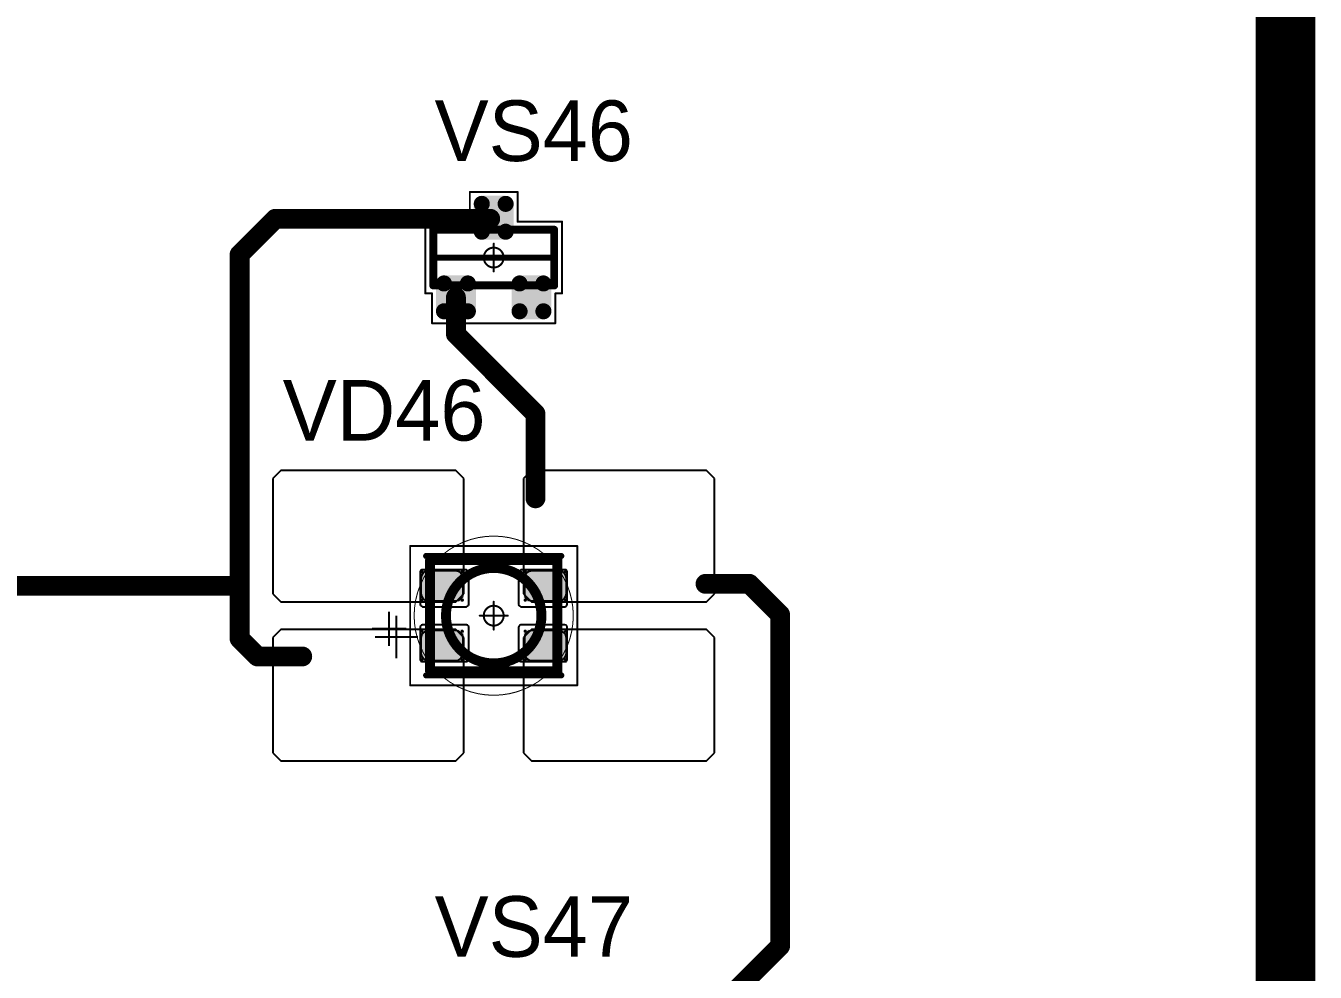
# Model space of a CAD drawing. Header units: millimetres. Extents: x 0 to 400, y 0 to 511.
# Drawn here: x 88.24 to 120.65, y 312.54 to 336.33 of the extents above; entities that cross this region are included whole.
import ezdxf

# ---------------------------------------------------------------- set-up
doc = ezdxf.new("R2010")
doc.units = ezdxf.units.MM
for name, color, linetype in [('Mechanical13', 56, 'Continuous'), ('Mechanical15', 56, 'Continuous'), ('Mechanical2', 216, 'Continuous'), ('TopLayer', 1, 'Continuous'), ('TopOverlay', 2, 'Continuous'), ('TopPaste', 8, 'Continuous'), ('TopSolder', 216, 'Continuous')]:
    doc.layers.add(name, color=color, linetype=linetype)

# ---------------------------------------------------------------- blocks, each defined once
blk = doc.blocks.new('SOT23_551')
at = {"layer": 'Mechanical13', "const_width": 0.2}
for points in [[(-0.7, 1.52), (0.7, 1.52)], [(-0.7, 1.52), (-0.7, -1.52)], [(0.7, 1.52), (0.7, -1.52)], [(-0.7, -1.52), (0.7, -1.52)]]:
    blk.add_lwpolyline(points, dxfattribs=at)
at = {"layer": 'Mechanical13', "const_width": 0.1}
for points in [[(-0.75, 1.52, 1), (-0.65, 1.52, 1)], [(-0.75, 1.52, 1), (-0.65, 1.52, 1)], [(0.65, 1.52, 1), (0.75, 1.52, 1)], [(0.65, 1.52, 1), (0.75, 1.52, 1)], [(-0.75, -1.52, 1), (-0.65, -1.52, 1)], [(-0.75, -1.52, 1), (-0.65, -1.52, 1)], [(0.65, -1.52, 1), (0.75, -1.52, 1)], [(0.65, -1.52, 1), (0.75, -1.52, 1)]]:
    blk.add_lwpolyline(points, format="xyb", close=True, dxfattribs=at)
at = {"layer": 'Mechanical15', "const_width": 0.05}
for points in [[(-0.9, 1.72), (-0.9, 1.55)], [(-0.9, 1.72), (0.9, 1.72)], [(0.9, 1.72), (0.9, 0.6)], [(-1.65, 1.55), (-1.65, -1.55)], [(-1.65, 1.55), (-0.9, 1.55)], [(0, 0.35), (0, -0.35)], [(0.9, 0.6), (1.65, 0.6)], [(1.65, 0.6), (1.65, -0.6)], [(-0.35, 0), (0.35, 0)], [(0.9, -0.6), (1.65, -0.6)], [(0.9, -0.6), (0.9, -1.72)], [(-1.65, -1.55), (-0.9, -1.55)], [(-0.9, -1.55), (-0.9, -1.72)], [(-0.9, -1.72), (0.9, -1.72)]]:
    blk.add_lwpolyline(points, dxfattribs=at)
at = {"layer": 'Mechanical15'}
for points, const_width in [([(-0.913, 1.72, 1), (-0.888, 1.72, 1)], 0.025), ([(-0.913, 1.72, 1), (-0.888, 1.72, 1)], 0.025), ([(0.888, 1.72, 1), (0.913, 1.72, 1)], 0.025), ([(0.888, 1.72, 1), (0.913, 1.72, 1)], 0.025), ([(-1.662, 1.55, 1), (-1.637, 1.55, 1)], 0.025), ([(-1.662, 1.55, 1), (-1.637, 1.55, 1)], 0.025), ([(-0.913, 1.55, 1), (-0.888, 1.55, 1)], 0.025), ([(-0.913, 1.55, 1), (-0.888, 1.55, 1)], 0.025), ([(-0.012, 0.35, 1), (0.012, 0.35, 1)], 0.025), ([(0.888, 0.6, 1), (0.913, 0.6, 1)], 0.025), ([(0.888, 0.6, 1), (0.913, 0.6, 1)], 0.025), ([(1.637, 0.6, 1), (1.662, 0.6, 1)], 0.025), ([(1.637, 0.6, 1), (1.662, 0.6, 1)], 0.025), ([(-0.362, 0, 1), (-0.337, 0, 1)], 0.025), ([(0.25, 0, 1), (-0.25, 0, 1)], 0.05), ([(-0.262, 0, 1), (-0.238, 0, 1)], 0.025), ([(0.238, 0, 1), (0.262, 0, 1)], 0.025), ([(0.337, 0, 1), (0.362, 0, 1)], 0.025), ([(-0.012, -0.35, 1), (0.012, -0.35, 1)], 0.025), ([(0.888, -0.6, 1), (0.913, -0.6, 1)], 0.025), ([(0.888, -0.6, 1), (0.913, -0.6, 1)], 0.025), ([(1.637, -0.6, 1), (1.662, -0.6, 1)], 0.025), ([(1.637, -0.6, 1), (1.662, -0.6, 1)], 0.025), ([(-1.662, -1.55, 1), (-1.637, -1.55, 1)], 0.025), ([(-1.662, -1.55, 1), (-1.637, -1.55, 1)], 0.025), ([(-0.913, -1.55, 1), (-0.888, -1.55, 1)], 0.025), ([(-0.913, -1.55, 1), (-0.888, -1.55, 1)], 0.025), ([(-0.913, -1.72, 1), (-0.888, -1.72, 1)], 0.025), ([(-0.913, -1.72, 1), (-0.888, -1.72, 1)], 0.025), ([(0.888, -1.72, 1), (0.913, -1.72, 1)], 0.025), ([(0.888, -1.72, 1), (0.913, -1.72, 1)], 0.025)]:
    blk.add_lwpolyline(points, format="xyb", close=True, dxfattribs=dict(at, const_width=const_width))
at = {"layer": 'TopLayer', "const_width": 0.1}
for points in [[(-1.4, 1.25, 1), (-1.3, 1.25, 1)], [(-0.7, 1.25, 1), (-0.6, 1.25, 1)], [(-1.4, 0.65, 1), (-1.3, 0.65, 1)], [(-0.7, 0.65, 1), (-0.6, 0.65, 1)], [(0.6, 0.3, 1), (0.7, 0.3, 1)], [(1.3, 0.3, 1), (1.4, 0.3, 1)], [(0.6, -0.3, 1), (0.7, -0.3, 1)], [(1.3, -0.3, 1), (1.4, -0.3, 1)], [(-1.4, -0.65, 1), (-1.3, -0.65, 1)], [(-0.7, -0.65, 1), (-0.6, -0.65, 1)], [(-1.4, -1.25, 1), (-1.3, -1.25, 1)], [(-0.7, -1.25, 1), (-0.6, -1.25, 1)]]:
    blk.add_lwpolyline(points, format="xyb", close=True, dxfattribs=at)
at = {"layer": 'TopLayer'}
for points in [[(-1.35, 1.35), (-1.35, 0.55), (-0.65, 1.35), (-0.65, 0.55)], [(-1.45, 1.25), (-1.45, 0.65), (-0.55, 1.25), (-0.55, 0.65)], [(0.65, 0.4), (0.65, -0.4), (1.35, 0.4), (1.35, -0.4)], [(0.55, 0.3), (0.55, -0.3), (1.45, 0.3), (1.45, -0.3)], [(-1.35, -0.55), (-1.35, -1.35), (-0.65, -0.55), (-0.65, -1.35)], [(-1.45, -0.65), (-1.45, -1.25), (-0.55, -0.65), (-0.55, -1.25)]]:
    blk.add_solid(points, dxfattribs=at)
at = {"layer": 'TopOverlay', "const_width": 0.15}
blk.add_lwpolyline([(0, 1.5), (0, -1.5)], dxfattribs=at)
at = {"layer": 'TopOverlay', "const_width": 0.075}
for points in [[(-0.038, 1.5, 1), (0.038, 1.5, 1)], [(-0.038, -1.5, 1), (0.038, -1.5, 1)]]:
    blk.add_lwpolyline(points, format="xyb", close=True, dxfattribs=at)
at = {"layer": 'TopPaste', "const_width": 0.075}
for points in [[(-1.387, 1.25, 1), (-1.313, 1.25, 1)], [(-0.687, 1.25, 1), (-0.613, 1.25, 1)], [(-1.387, 0.65, 1), (-1.313, 0.65, 1)], [(-0.687, 0.65, 1), (-0.613, 0.65, 1)], [(0.613, 0.3, 1), (0.687, 0.3, 1)], [(1.313, 0.3, 1), (1.387, 0.3, 1)], [(0.613, -0.3, 1), (0.687, -0.3, 1)], [(1.313, -0.3, 1), (1.387, -0.3, 1)], [(-1.387, -0.65, 1), (-1.313, -0.65, 1)], [(-0.687, -0.65, 1), (-0.613, -0.65, 1)], [(-1.387, -1.25, 1), (-1.313, -1.25, 1)], [(-0.687, -1.25, 1), (-0.613, -1.25, 1)]]:
    blk.add_lwpolyline(points, format="xyb", close=True, dxfattribs=at)
at = {"layer": 'TopPaste'}
for points in [[(-1.35, 1.325), (-1.35, 0.575), (-0.65, 1.325), (-0.65, 0.575)], [(-1.425, 1.25), (-1.425, 0.65), (-0.575, 1.25), (-0.575, 0.65)], [(0.65, 0.375), (0.65, -0.375), (1.35, 0.375), (1.35, -0.375)], [(0.575, 0.3), (0.575, -0.3), (1.425, 0.3), (1.425, -0.3)], [(-1.35, -0.575), (-1.35, -1.325), (-0.65, -0.575), (-0.65, -1.325)], [(-1.425, -0.65), (-1.425, -1.25), (-0.575, -0.65), (-0.575, -1.25)]]:
    blk.add_solid(points, dxfattribs=at)
at = {"layer": 'TopSolder', "const_width": 0.202}
for points in [[(-1.451, 1.25, 1), (-1.249, 1.25, 1)], [(-0.751, 1.25, 1), (-0.549, 1.25, 1)], [(-1.451, 0.65, 1), (-1.249, 0.65, 1)], [(-0.751, 0.65, 1), (-0.549, 0.65, 1)], [(0.549, 0.3, 1), (0.751, 0.3, 1)], [(1.249, 0.3, 1), (1.451, 0.3, 1)], [(0.549, -0.3, 1), (0.751, -0.3, 1)], [(1.249, -0.3, 1), (1.451, -0.3, 1)], [(-1.451, -0.65, 1), (-1.249, -0.65, 1)], [(-0.751, -0.65, 1), (-0.549, -0.65, 1)], [(-1.451, -1.25, 1), (-1.249, -1.25, 1)], [(-0.751, -1.25, 1), (-0.549, -1.25, 1)]]:
    blk.add_lwpolyline(points, format="xyb", close=True, dxfattribs=at)
at = {"layer": 'TopSolder'}
for points in [[(-1.35, 1.452), (-1.35, 0.448), (-0.65, 1.452), (-0.65, 0.448)], [(-1.552, 1.25), (-1.552, 0.65), (-0.448, 1.25), (-0.448, 0.65)], [(0.65, 0.502), (0.65, -0.502), (1.35, 0.502), (1.35, -0.502)], [(0.448, 0.3), (0.448, -0.3), (1.552, 0.3), (1.552, -0.3)], [(-1.35, -0.448), (-1.35, -1.452), (-0.65, -0.448), (-0.65, -1.452)], [(-1.552, -0.65), (-1.552, -1.25), (-0.448, -0.65), (-0.448, -1.25)]]:
    blk.add_solid(points, dxfattribs=at)
blk = doc.blocks.new('E65F_755')
at = {"layer": 'Mechanical13'}
for p, q in [((2.441, 1.071), (2.441, 0)), ((1.905, 0.536), (2.976, 0.536))]:
    blk.add_line(p, q, dxfattribs=at)
at = {"layer": 'Mechanical13', "const_width": 0.25}
for points in [[(-1.6, 1.4), (-1.6, -1.4)], [(1.6, 1.4), (-1.6, 1.4)], [(1.6, 1.4), (1.6, -1.4)], [(1.6, -1.4), (-1.6, -1.4)]]:
    blk.add_lwpolyline(points, dxfattribs=at)
at = {"layer": 'Mechanical13'}
for points, const_width in [([(-1.663, 1.4, 1), (-1.538, 1.4, 1)], 0.125), ([(-1.663, 1.4, 1), (-1.538, 1.4, 1)], 0.125), ([(1.2, 0, 1), (-1.2, 0, 1)], 0.25), ([(1.537, 1.4, 1), (1.662, 1.4, 1)], 0.125), ([(1.537, 1.4, 1), (1.662, 1.4, 1)], 0.125), ([(-1.263, 0, 1), (-1.138, 0, 1)], 0.125), ([(1.137, 0, 1), (1.262, 0, 1)], 0.125), ([(-1.663, -1.4, 1), (-1.538, -1.4, 1)], 0.125), ([(-1.663, -1.4, 1), (-1.538, -1.4, 1)], 0.125), ([(1.537, -1.4, 1), (1.662, -1.4, 1)], 0.125), ([(1.537, -1.4, 1), (1.662, -1.4, 1)], 0.125)]:
    blk.add_lwpolyline(points, format="xyb", close=True, dxfattribs=dict(at, const_width=const_width))
at = {"layer": 'Mechanical15', "const_width": 0.05}
for points in [[(2.1, 1.75), (-2.1, 1.75)], [(-2.1, 1.75), (-2.1, -1.75)], [(2.1, 1.75), (2.1, -1.75)], [(0, 0.35), (0, -0.35)], [(0, 0.35), (0, -0.35)], [(0.35, 0), (-0.35, 0)], [(0.35, 0), (-0.35, 0)], [(2.1, -1.75), (-2.1, -1.75)]]:
    blk.add_lwpolyline(points, dxfattribs=at)
at = {"layer": 'Mechanical15'}
for points, const_width in [([(-2.113, 1.75, 1), (-2.088, 1.75, 1)], 0.025), ([(-2.113, 1.75, 1), (-2.088, 1.75, 1)], 0.025), ([(2.087, 1.75, 1), (2.112, 1.75, 1)], 0.025), ([(2.087, 1.75, 1), (2.112, 1.75, 1)], 0.025), ([(-0.013, 0.35, 1), (0.012, 0.35, 1)], 0.025), ([(-0.013, 0.35, 1), (0.012, 0.35, 1)], 0.025), ([(-0.363, 0, 1), (-0.338, 0, 1)], 0.025), ([(-0.363, 0, 1), (-0.338, 0, 1)], 0.025), ([(0.25, 0, 1), (-0.25, 0, 1)], 0.05), ([(0.25, 0, 1), (-0.25, 0, 1)], 0.05), ([(-0.263, 0, 1), (-0.238, 0, 1)], 0.025), ([(-0.263, 0, 1), (-0.238, 0, 1)], 0.025), ([(0.237, 0, 1), (0.262, 0, 1)], 0.025), ([(0.237, 0, 1), (0.262, 0, 1)], 0.025), ([(0.337, 0, 1), (0.362, 0, 1)], 0.025), ([(0.337, 0, 1), (0.362, 0, 1)], 0.025), ([(-0.013, -0.35, 1), (0.012, -0.35, 1)], 0.025), ([(-0.013, -0.35, 1), (0.012, -0.35, 1)], 0.025), ([(-2.113, -1.75, 1), (-2.088, -1.75, 1)], 0.025), ([(-2.113, -1.75, 1), (-2.088, -1.75, 1)], 0.025), ([(2.087, -1.75, 1), (2.112, -1.75, 1)], 0.025), ([(2.087, -1.75, 1), (2.112, -1.75, 1)], 0.025)]:
    blk.add_lwpolyline(points, format="xyb", close=True, dxfattribs=dict(at, const_width=const_width))
at = {"layer": 'TopLayer'}
for p, q in [((-5.35, 3.65), (-5.55, 3.45)), ((-0.95, 3.65), (-5.35, 3.65)), ((-5.35, 3.65), (-5.35, 3.65)), ((-0.75, 3.45), (-0.95, 3.65)), ((0.95, 3.65), (0.75, 3.45)), ((5.35, 3.65), (0.95, 3.65)), ((0.95, 3.65), (0.95, 3.65)), ((5.55, 3.45), (5.35, 3.65)), ((-5.55, 3.45), (-5.55, 3.45)), ((-5.55, 3.45), (-5.55, 0.55)), ((-0.75, 0.55), (-0.75, 3.45)), ((0.75, 3.45), (0.75, 3.45)), ((0.75, 3.45), (0.75, 0.55)), ((5.55, 0.55), (5.55, 3.45)), ((-5.55, 0.55), (-5.35, 0.35)), ((-5.35, 0.35), (-0.95, 0.35)), ((-0.95, 0.35), (-0.75, 0.55)), ((0.75, 0.55), (0.95, 0.35)), ((0.95, 0.35), (5.35, 0.35)), ((5.35, 0.35), (5.55, 0.55)), ((-5.35, -0.35), (-5.55, -0.55)), ((-5.55, -0.55), (-5.55, -0.55)), ((-5.55, -0.55), (-5.55, -3.45)), ((-0.95, -0.35), (-5.35, -0.35)), ((-5.35, -0.35), (-5.35, -0.35)), ((-0.75, -0.55), (-0.95, -0.35)), ((-0.75, -3.45), (-0.75, -0.55)), ((0.95, -0.35), (0.75, -0.55)), ((0.75, -0.55), (0.75, -0.55)), ((0.75, -0.55), (0.75, -3.45)), ((5.35, -0.35), (0.95, -0.35)), ((0.95, -0.35), (0.95, -0.35)), ((5.55, -0.55), (5.35, -0.35)), ((5.55, -3.45), (5.55, -0.55)), ((-5.55, -3.45), (-5.35, -3.65)), ((-0.95, -3.65), (-0.75, -3.45)), ((0.75, -3.45), (0.95, -3.65)), ((5.35, -3.65), (5.55, -3.45)), ((-5.35, -3.65), (-0.95, -3.65)), ((0.95, -3.65), (5.35, -3.65))]:
    blk.add_line(p, q, dxfattribs=at)
at = {"layer": 'TopLayer', "const_width": 0.04}
for points in [[(-1.83, 1.11, 1), (-1.79, 1.11, 1)], [(-0.81, 1.11, 1), (-0.77, 1.11, 1)], [(0.77, 1.11, 1), (0.81, 1.11, 1)], [(1.79, 1.11, 1), (1.83, 1.11, 1)], [(-1.83, 0.39, 1), (-1.79, 0.39, 1)], [(-0.81, 0.39, 1), (-0.77, 0.39, 1)], [(0.77, 0.39, 1), (0.81, 0.39, 1)], [(1.79, 0.39, 1), (1.83, 0.39, 1)], [(-1.83, -0.39, 1), (-1.79, -0.39, 1)], [(-0.81, -0.39, 1), (-0.77, -0.39, 1)], [(0.77, -0.39, 1), (0.81, -0.39, 1)], [(1.79, -0.39, 1), (1.83, -0.39, 1)], [(-1.83, -1.11, 1), (-1.79, -1.11, 1)], [(-0.81, -1.11, 1), (-0.77, -1.11, 1)], [(0.77, -1.11, 1), (0.81, -1.11, 1)], [(1.79, -1.11, 1), (1.83, -1.11, 1)]]:
    blk.add_lwpolyline(points, format="xyb", close=True, dxfattribs=at)
at = {"layer": 'TopLayer'}
for points in [[(-1.85, 1.11), (-1.85, 0.39), (-0.75, 1.11), (-0.75, 0.39)], [(-1.81, 1.15), (-1.81, 0.35), (-0.79, 1.15), (-0.79, 0.35)], [(0.75, 1.11), (0.75, 0.39), (1.85, 1.11), (1.85, 0.39)], [(0.79, 1.15), (0.79, 0.35), (1.81, 1.15), (1.81, 0.35)], [(-1.85, -0.39), (-1.85, -1.11), (-0.75, -0.39), (-0.75, -1.11)], [(-1.81, -0.35), (-1.81, -1.15), (-0.79, -0.35), (-0.79, -1.15)], [(0.75, -0.39), (0.75, -1.11), (1.85, -0.39), (1.85, -1.11)], [(0.79, -0.35), (0.79, -1.15), (1.81, -0.35), (1.81, -1.15)]]:
    blk.add_solid(points, dxfattribs=at)
at = {"layer": 'TopOverlay'}
for p, q in [((2.628, 0.757), (2.628, -0.1)), ((2.2, 0.328), (3.057, 0.328))]:
    blk.add_line(p, q, dxfattribs=at)
at = {"layer": 'TopOverlay', "const_width": 0.15}
for points in [[(1.7, 1.5), (-1.7, 1.5)], [(1.7, -1.5), (-1.7, -1.5)]]:
    blk.add_lwpolyline(points, dxfattribs=at)
at = {"layer": 'TopOverlay', "const_width": 0.075}
for points in [[(-1.738, 1.5, 1), (-1.663, 1.5, 1)], [(1.662, 1.5, 1), (1.737, 1.5, 1)], [(-1.738, -1.5, 1), (-1.663, -1.5, 1)], [(1.662, -1.5, 1), (1.737, -1.5, 1)]]:
    blk.add_lwpolyline(points, format="xyb", close=True, dxfattribs=at)
at = {"layer": 'TopPaste'}
for p, q in [((-1.814, 1.011), (-1.829, 0.938)), ((-1.773, 1.073), (-1.814, 1.011)), ((-1.711, 1.114), (-1.773, 1.073)), ((-1.638, 1.129), (-1.711, 1.114)), ((-0.963, 1.129), (-1.638, 1.129)), ((-0.889, 1.114), (-0.963, 1.129)), ((-0.827, 1.073), (-0.889, 1.114)), ((-0.786, 1.011), (-0.827, 1.073)), ((-0.771, 0.938), (-0.786, 1.011)), ((0.786, 1.011), (0.771, 0.938)), ((0.827, 1.073), (0.786, 1.011)), ((0.889, 1.114), (0.827, 1.073)), ((0.962, 1.129), (0.889, 1.114)), ((1.637, 1.129), (0.962, 1.129)), ((1.711, 1.114), (1.637, 1.129)), ((1.773, 1.073), (1.711, 1.114)), ((1.814, 1.011), (1.773, 1.073)), ((1.829, 0.938), (1.814, 1.011)), ((-1.829, 0.938), (-1.829, 0.563)), ((-0.771, 0.563), (-0.771, 0.938)), ((0.771, 0.938), (0.771, 0.563)), ((1.829, 0.563), (1.829, 0.938)), ((-1.829, 0.563), (-1.814, 0.489)), ((-1.814, 0.489), (-1.773, 0.427)), ((-1.773, 0.427), (-1.711, 0.386)), ((-1.711, 0.386), (-1.638, 0.371)), ((-1.638, 0.371), (-0.963, 0.371)), ((-0.963, 0.371), (-0.889, 0.386)), ((-0.889, 0.386), (-0.827, 0.427)), ((-0.827, 0.427), (-0.786, 0.489)), ((-0.786, 0.489), (-0.771, 0.563)), ((0.771, 0.563), (0.786, 0.489)), ((0.786, 0.489), (0.827, 0.427)), ((0.827, 0.427), (0.889, 0.386)), ((0.889, 0.386), (0.962, 0.371)), ((0.962, 0.371), (1.637, 0.371)), ((1.637, 0.371), (1.711, 0.386)), ((1.711, 0.386), (1.773, 0.427)), ((1.773, 0.427), (1.814, 0.489)), ((1.814, 0.489), (1.829, 0.563)), ((-1.814, -0.489), (-1.829, -0.563)), ((-1.829, -0.563), (-1.829, -0.938)), ((-1.773, -0.427), (-1.814, -0.489)), ((-1.711, -0.386), (-1.773, -0.427)), ((-1.638, -0.371), (-1.711, -0.386)), ((-0.963, -0.371), (-1.638, -0.371)), ((-0.889, -0.386), (-0.963, -0.371)), ((-0.827, -0.427), (-0.889, -0.386)), ((-0.786, -0.489), (-0.827, -0.427)), ((-0.771, -0.563), (-0.786, -0.489)), ((-0.771, -0.938), (-0.771, -0.563)), ((0.786, -0.489), (0.771, -0.563)), ((0.771, -0.563), (0.771, -0.938)), ((0.827, -0.427), (0.786, -0.489)), ((0.889, -0.386), (0.827, -0.427)), ((0.962, -0.371), (0.889, -0.386)), ((1.637, -0.371), (0.962, -0.371)), ((1.711, -0.386), (1.637, -0.371)), ((1.773, -0.427), (1.711, -0.386)), ((1.814, -0.489), (1.773, -0.427)), ((1.829, -0.563), (1.814, -0.489)), ((1.829, -0.938), (1.829, -0.563)), ((-1.829, -0.938), (-1.814, -1.011)), ((-0.786, -1.011), (-0.771, -0.938)), ((0.771, -0.938), (0.786, -1.011)), ((1.814, -1.011), (1.829, -0.938)), ((-1.814, -1.011), (-1.773, -1.073)), ((-1.773, -1.073), (-1.711, -1.114)), ((-1.711, -1.114), (-1.638, -1.129)), ((-1.638, -1.129), (-0.963, -1.129)), ((-0.963, -1.129), (-0.889, -1.114)), ((-0.889, -1.114), (-0.827, -1.073)), ((-0.827, -1.073), (-0.786, -1.011)), ((0.786, -1.011), (0.827, -1.073)), ((0.827, -1.073), (0.889, -1.114)), ((0.889, -1.114), (0.962, -1.129)), ((0.962, -1.129), (1.637, -1.129)), ((1.637, -1.129), (1.711, -1.114)), ((1.711, -1.114), (1.773, -1.073)), ((1.773, -1.073), (1.814, -1.011))]:
    blk.add_line(p, q, dxfattribs=at)
at = {"layer": 'TopSolder'}
for p, q in [((-1.842, 1.129), (-1.85, 1.111)), ((-1.85, 1.111), (-1.85, 1.101)), ((-1.85, 1.101), (-1.85, 1.101)), ((-1.85, 1.101), (-1.85, 0.301)), ((-1.828, 1.143), (-1.842, 1.129)), ((-1.81, 1.151), (-1.828, 1.143)), ((-1.8, 1.151), (-1.81, 1.151)), ((-0.7, 1.151), (-1.8, 1.151)), ((-0.685, 1.151), (-0.7, 1.151)), ((-0.7, 1.151), (-0.7, 1.151)), ((-0.658, 1.139), (-0.685, 1.151)), ((-0.636, 1.118), (-0.658, 1.139)), ((-0.625, 1.09), (-0.636, 1.118)), ((-0.625, 1.076), (-0.625, 1.09)), ((-0.625, 0.301), (-0.625, 1.076)), ((0.636, 1.118), (0.625, 1.09)), ((0.625, 1.09), (0.625, 1.076)), ((0.625, 1.076), (0.625, 1.076)), ((0.625, 1.076), (0.625, 0.301)), ((0.657, 1.139), (0.636, 1.118)), ((0.685, 1.151), (0.657, 1.139)), ((0.7, 1.151), (0.685, 1.151)), ((1.8, 1.151), (0.7, 1.151)), ((1.81, 1.151), (1.8, 1.151)), ((1.8, 1.151), (1.8, 1.151)), ((1.828, 1.143), (1.81, 1.151)), ((1.842, 1.129), (1.828, 1.143)), ((1.85, 1.111), (1.842, 1.129)), ((1.85, 1.101), (1.85, 1.111)), ((1.85, 0.301), (1.85, 1.101)), ((-1.85, 0.301), (-1.85, 0.286)), ((-1.85, 0.286), (-1.839, 0.258)), ((-1.839, 0.258), (-1.818, 0.237)), ((-1.818, 0.237), (-1.79, 0.226)), ((-1.79, 0.226), (-1.775, 0.226)), ((-1.775, 0.226), (-1.775, 0.226)), ((-1.775, 0.226), (-0.7, 0.226)), ((-0.7, 0.226), (-0.685, 0.226)), ((-0.685, 0.226), (-0.658, 0.237)), ((-0.658, 0.237), (-0.636, 0.258)), ((-0.636, 0.258), (-0.625, 0.286)), ((-0.625, 0.286), (-0.625, 0.301)), ((-0.625, 0.301), (-0.625, 0.301)), ((0.625, 0.301), (0.625, 0.286)), ((0.625, 0.286), (0.636, 0.258)), ((0.636, 0.258), (0.657, 0.237)), ((0.657, 0.237), (0.685, 0.226)), ((0.685, 0.226), (0.7, 0.226)), ((0.7, 0.226), (0.7, 0.226)), ((0.7, 0.226), (1.775, 0.226)), ((1.775, 0.226), (1.79, 0.226)), ((1.79, 0.226), (1.817, 0.237)), ((1.817, 0.237), (1.839, 0.258)), ((1.839, 0.258), (1.85, 0.286)), ((1.85, 0.286), (1.85, 0.301)), ((1.85, 0.301), (1.85, 0.301)), ((-1.839, -0.257), (-1.85, -0.285)), ((-1.85, -0.285), (-1.85, -0.299)), ((-1.85, -0.299), (-1.85, -0.299)), ((-1.85, -0.299), (-1.85, -1.099)), ((-1.818, -0.236), (-1.839, -0.257)), ((-1.79, -0.224), (-1.818, -0.236)), ((-1.775, -0.224), (-1.79, -0.224)), ((-0.7, -0.224), (-1.775, -0.224)), ((-0.685, -0.224), (-0.7, -0.224)), ((-0.7, -0.224), (-0.7, -0.224)), ((-0.658, -0.236), (-0.685, -0.224)), ((-0.636, -0.257), (-0.658, -0.236)), ((-0.625, -0.285), (-0.636, -0.257)), ((-0.625, -0.299), (-0.625, -0.285)), ((-0.625, -1.074), (-0.625, -0.299)), ((0.636, -0.257), (0.625, -0.285)), ((0.625, -0.285), (0.625, -0.299)), ((0.625, -0.299), (0.625, -0.299)), ((0.625, -0.299), (0.625, -1.074)), ((0.657, -0.236), (0.636, -0.257)), ((0.685, -0.224), (0.657, -0.236)), ((0.7, -0.224), (0.685, -0.224)), ((1.775, -0.224), (0.7, -0.224)), ((1.79, -0.224), (1.775, -0.224)), ((1.775, -0.224), (1.775, -0.224)), ((1.817, -0.236), (1.79, -0.224)), ((1.839, -0.257), (1.817, -0.236)), ((1.85, -0.285), (1.839, -0.257)), ((1.85, -0.299), (1.85, -0.285)), ((1.85, -1.099), (1.85, -0.299)), ((-1.85, -1.099), (-1.85, -1.109)), ((-1.85, -1.109), (-1.842, -1.128)), ((-1.842, -1.128), (-1.828, -1.142)), ((-1.828, -1.142), (-1.81, -1.149)), ((-1.81, -1.149), (-1.8, -1.149)), ((-1.8, -1.149), (-0.7, -1.149)), ((-1.8, -1.149), (-1.8, -1.149)), ((-0.7, -1.149), (-0.685, -1.149)), ((-0.685, -1.149), (-0.658, -1.138)), ((-0.658, -1.138), (-0.636, -1.117)), ((-0.636, -1.117), (-0.625, -1.089)), ((-0.625, -1.089), (-0.625, -1.074)), ((-0.625, -1.074), (-0.625, -1.074)), ((0.625, -1.074), (0.625, -1.089)), ((0.625, -1.089), (0.636, -1.117)), ((0.636, -1.117), (0.657, -1.138)), ((0.657, -1.138), (0.685, -1.149)), ((0.685, -1.149), (0.7, -1.149)), ((0.7, -1.149), (1.8, -1.149)), ((0.7, -1.149), (0.7, -1.149)), ((1.8, -1.149), (1.81, -1.149)), ((1.81, -1.149), (1.828, -1.142)), ((1.828, -1.142), (1.842, -1.128)), ((1.842, -1.128), (1.85, -1.109)), ((1.85, -1.109), (1.85, -1.099)), ((1.85, -1.099), (1.85, -1.099))]:
    blk.add_line(p, q, dxfattribs=at)

msp = doc.modelspace()

# ---------------------------------------------------------------- linework, layer by layer
at = {"layer": 'Mechanical2'}
for points, const_width in [([(102, 321.5, 1), (98, 321.5, 1)], 0.0254), ([(100, 323.5, 1), (100, 323.5, 1)], 0.0005), ([(97.994, 321.5, 1), (98.006, 321.5, 1)], 0.0127), ([(98, 321.5, 1), (98, 321.5, 1)], 0.0005), ([(101.994, 321.5, 1), (102.006, 321.5, 1)], 0.0127), ([(102, 321.5, 1), (102, 321.5, 1)], 0.0005), ([(100, 319.5, 1), (100, 319.5, 1)], 0.0005)]:
    msp.add_lwpolyline(points, format="xyb", close=True, dxfattribs=dict(at, const_width=const_width))
at = {"layer": 'Mechanical2', "const_width": 0.001}
for points in [[(100, 319.5), (100, 323.5)], [(98, 321.5), (102, 321.5)]]:
    msp.add_lwpolyline(points, dxfattribs=at)
at = {"layer": 'TopLayer'}
for points, const_width in [([(119.9, 282.925), (119.9, 362.3)], 1.5), ([(93.612, 330.575), (94.512, 331.475)], 0.5), ([(94.512, 331.475), (99.912, 331.475)], 0.5), ([(93.612, 322.25), (93.612, 330.575)], 0.5), ([(99.05, 328.575), (99.05, 329.5)], 0.5), ([(99.05, 328.575), (101.05, 326.575)], 0.5), ([(101.05, 324.45), (101.05, 326.575)], 0.5), ([(81.3, 322.25), (93.612, 322.25)], 0.5), ([(93.612, 320.925), (93.612, 322.25)], 0.5), ([(105.325, 322.3), (106.425, 322.3)], 0.5), ([(106.425, 322.3), (107.2, 321.525)], 0.5), ([(107.2, 313.2), (107.2, 321.525)], 0.5), ([(93.612, 320.925), (94.062, 320.475)], 0.5), ([(94.062, 320.475), (95.187, 320.475)], 0.5), ([(105.5, 311.5), (107.2, 313.2)], 0.5)]:
    msp.add_lwpolyline(points, dxfattribs=dict(at, const_width=const_width))
at = {"layer": 'TopLayer', "const_width": 0.25}
for points in [[(94.387, 331.475, 1), (94.637, 331.475, 1)], [(94.387, 331.475, 1), (94.637, 331.475, 1)], [(99.787, 331.475, 1), (100.037, 331.475, 1)], [(93.487, 330.575, 1), (93.737, 330.575, 1)], [(93.487, 330.575, 1), (93.737, 330.575, 1)], [(98.925, 329.5, 1), (99.175, 329.5, 1)], [(98.925, 328.575, 1), (99.175, 328.575, 1)], [(98.925, 328.575, 1), (99.175, 328.575, 1)], [(100.925, 326.575, 1), (101.175, 326.575, 1)], [(100.925, 326.575, 1), (101.175, 326.575, 1)], [(100.925, 324.45, 1), (101.175, 324.45, 1)], [(93.487, 322.25, 1), (93.737, 322.25, 1)], [(93.487, 322.25, 1), (93.737, 322.25, 1)], [(93.487, 322.25, 1), (93.737, 322.25, 1)], [(105.2, 322.3, 1), (105.45, 322.3, 1)], [(106.3, 322.3, 1), (106.55, 322.3, 1)], [(106.3, 322.3, 1), (106.55, 322.3, 1)], [(107.075, 321.525, 1), (107.325, 321.525, 1)], [(107.075, 321.525, 1), (107.325, 321.525, 1)], [(93.487, 320.925, 1), (93.737, 320.925, 1)], [(93.487, 320.925, 1), (93.737, 320.925, 1)], [(93.937, 320.475, 1), (94.187, 320.475, 1)], [(93.937, 320.475, 1), (94.187, 320.475, 1)], [(95.062, 320.475, 1), (95.312, 320.475, 1)], [(107.075, 313.2, 1), (107.325, 313.2, 1)], [(107.075, 313.2, 1), (107.325, 313.2, 1)]]:
    msp.add_lwpolyline(points, format="xyb", close=True, dxfattribs=at)

# ---------------------------------------------------------------- block references
for name, p, rotation in [('SOT23_551', (100, 330.5), 90), ('E65F_755', (100, 321.5), 180)]:
    msp.add_blockref(name, p, dxfattribs=dict(rotation=rotation))

# ---------------------------------------------------------------- texts
at = {"layer": 'TopOverlay'}
for s, p in [('VS46', (98.514, 332.926)), ('VD46', (94.695, 325.901)), ('VS47', (98.514, 312.926))]:
    msp.add_text(s, height=1.524, dxfattribs=at).set_placement(p)

doc.saveas('drawing.dxf')
